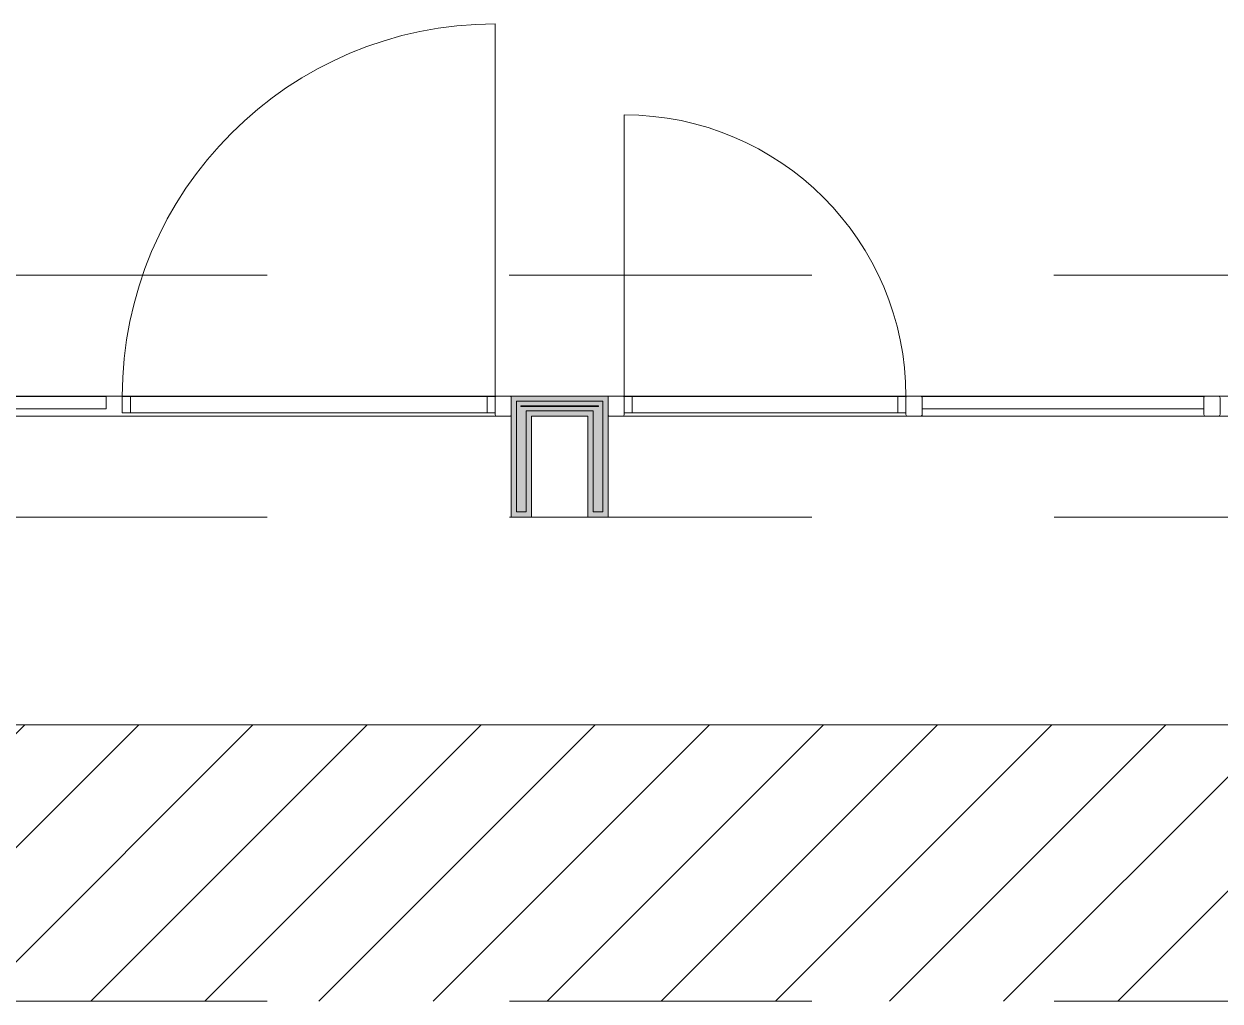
# Model space of a CAD drawing. Header units: metres. Extents: x -227.9 to -140, y 37.9 to 92.1.
# Drawn here: x -187.247 to -184.283, y 75.114 to 77.536 of the extents above; entities that cross this region are included whole.
import ezdxf

# ---------------------------------------------------------------- set-up
doc = ezdxf.new("R2010")
doc.units = ezdxf.units.M
doc.linetypes.add('JIS_02_0.7', pattern=[1.35, 0.75, -0.6])
doc.layers.add('A-DETL', color=94, linetype='Continuous', lineweight=5, true_color=0x00a600)
doc.layers.add('G-IMPT', color=8, linetype='Continuous', lineweight=5, true_color=0x808080)
for name, color, linetype, lineweight in [('A-DOOR', 7, 'Continuous', 5), ('A-FLOR', 7, 'Continuous', 5), ('A-FLOR-PATT', 7, 'Continuous', 5), ('A-GLAZ-CURT', 7, 'Continuous', 5), ('A-GLAZ-CWMG', 7, 'Continuous', 5), ('A-ROOF', 7, 'Continuous', 5), ('A-WALL', 7, 'Continuous', 5)]:
    doc.layers.add(name, color=color, linetype=linetype, lineweight=lineweight)

# ---------------------------------------------------------------- blocks, each defined once
blk = doc.blocks.new('LAG-C1030-PORTES-VITRINE DE MAGASIN-13PR_08_01 - LAG-C1030-PORTES-VITRINE DE MAGASIN-13PR_08_01-12728680-MUC-LAG-PRO-PLA-ARC-TZN-N02-AG02Ec-Cote')
at = {"layer": 'A-DOOR'}
blk.add_line((0.462, 0), (0.462, 0.924), dxfattribs=at)
at = {"layer": 'A-DOOR', "color": 9, "lineweight": 9, "true_color": 0xc0c0c0}
for p, q in [((-0.442, 0), (-0.462, 0)), ((-0.462, 0), (-0.462, -0.04)), ((-0.442, -0.04), (-0.442, 0)), ((0.462, 0), (0.442, 0)), ((0.442, 0), (0.442, -0.04)), ((0.462, -0.04), (0.462, 0)), ((-0.462, -0.04), (-0.442, -0.04)), ((0.442, -0.04), (0.462, -0.04))]:
    blk.add_line(p, q, dxfattribs=at)
at = {"layer": 'A-DOOR', "color": 9, "true_color": 0xc0c0c0}
for p, q in [((-0.442, 0), (0.442, 0)), ((0.442, -0.04), (-0.442, -0.04))]:
    blk.add_line(p, q, dxfattribs=at)
at = {"layer": 'A-DOOR'}
blk.add_arc((0.462, 0), 0.924, 90, 180, dxfattribs=at)
blk = doc.blocks.new('LAG-B2020-PANNEAU DE RIDEAU-TRANSPARENT - CURTAIN WALL MULLION_dwg_12FT-JANSEN-P05-V69-MUC-LAG-PRO-PLA-ARC-TZN-N02-AG02Ec-Cote')
at = {"layer": 'G-IMPT', "flags": 128}
blk.add_lwpolyline([(0.004, 0.0001), (0.003, 0), (0.002, 0.0001), (0.001, 0), (0, 0), (0.001, 0.0001), (0.002, 0), (0.003, 0.0001), (0.004, 0)], dxfattribs=at)
at = {"layer": 'G-IMPT', "color": 161, "true_color": 0x7f9fff, "flags": 128}
for points in [[(0, 0), (0, 0), (0, 0), (0, 0), (0, 0), (0, 0), (0, 0.0001), (0, 0), (0, 0), (0, 0), (0, 0), (0, 0), (0, 0), (0, 0)], [(0, 0), (0, 0), (0, 0), (0, 0)], [(0.001, 0), (0.001, 0), (0.001, 0), (0.001, 0), (0.001, 0), (0.001, 0), (0.001, 0.0001), (0.001, 0), (0.001, 0), (0.001, 0), (0.001, 0), (0.001, 0), (0.001, 0), (0.001, 0)], [(0.001, 0), (0.001, 0), (0.001, 0), (0.001, 0)], [(0.001, 0), (0.001, 0), (0.001, 0), (0.001, 0), (0.001, 0), (0.001, 0)], [(0.001, 0), (0.001, 0), (0.001, 0), (0.001, 0)], [(0.002, 0), (0.002, 0), (0.002, 0), (0.002, 0), (0.002, 0), (0.002, 0), (0.002, 0.0001), (0.002, 0), (0.002, 0), (0.002, 0), (0.002, 0), (0.002, 0), (0.002, 0), (0.002, 0)], [(0.002, 0), (0.002, 0), (0.002, 0), (0.002, 0)], [(0.002, 0), (0.002, 0), (0.002, 0), (0.002, 0), (0.002, 0), (0.002, 0)], [(0.002, 0), (0.002, 0), (0.002, 0), (0.002, 0)], [(0.003, 0), (0.003, 0), (0.003, 0), (0.003, 0), (0.003, 0), (0.003, 0), (0.003, 0), (0.003, 0.0001), (0.003, 0), (0.003, 0), (0.003, 0), (0.003, 0), (0.003, 0), (0.003, 0)], [(0.003, 0), (0.0031, 0), (0.0031, 0), (0.003, 0)], [(0.003, 0), (0.003, 0), (0.0031, 0), (0.0031, 0), (0.003, 0), (0.003, 0)], [(0.003, 0), (0.003, 0), (0.003, 0), (0.003, 0)], [(0.004, 0), (0.004, 0), (0.004, 0), (0.004, 0), (0.004, 0), (0.0041, 0), (0.004, 0.0001), (0.004, 0), (0.004, 0), (0.004, 0), (0.004, 0), (0.004, 0), (0.004, 0), (0.004, 0)], [(0.004, 0), (0.004, 0), (0.004, 0), (0.004, 0)]]:
    blk.add_lwpolyline(points, dxfattribs=at)
at = {"layer": 'G-IMPT', "color": 4, "true_color": 0x00ffff, "flags": 128}
for points in [[(0.001, 0), (0.001, 0), (0, 0), (0, 0)], [(0.002, 0), (0.002, 0), (0.001, 0), (0.001, 0)], [(0.003, 0), (0.003, 0), (0.002, 0), (0.002, 0)], [(0.004, 0), (0.004, 0), (0.003, 0), (0.003, 0)]]:
    blk.add_lwpolyline(points, close=True, dxfattribs=at)
at = {"layer": 'G-IMPT', "color": 161, "true_color": 0x7f9fff}
for centre, radius, start, end in [((0, 0), 0.000004, 90, 180), ((0, 0), 0.000004, 360, 90), ((0, 0), 0.000002, 90, 180), ((0, 0), 0.000002, 360, 90), ((0, 0), 0.000002, 270, 360), ((0, 0), 0.000002, 180, 270), ((0, 0), 0.000004, 270, 0), ((0, 0), 0.000004, 180, 270), ((0.001, 0), 0.000004, 90, 180), ((0.001, 0), 0.000004, 360, 90), ((0.001, 0), 0.000002, 90, 180), ((0.001, 0), 0.000002, 360, 90), ((0.001, 0), 0.000002, 270, 360), ((0.001, 0), 0.000002, 180, 270), ((0.001, 0), 0.000004, 270, 0), ((0.001, 0), 0.000004, 180, 270), ((0.002, 0), 0.000004, 90, 180), ((0.002, 0), 0.000004, 360, 90), ((0.002, 0), 0.000002, 90, 180), ((0.002, 0), 0.000002, 360, 90), ((0.002, 0), 0.000002, 270, 360), ((0.002, 0), 0.000002, 180, 270), ((0.002, 0), 0.000004, 270, 0), ((0.002, 0), 0.000004, 180, 270), ((0.003, 0), 0.000004, 90, 180), ((0.003, 0), 0.000004, 360, 90), ((0.003, 0), 0.000002, 90, 180), ((0.003, 0), 0.000002, 360, 90), ((0.003, 0), 0.000002, 270, 360), ((0.003, 0), 0.000002, 180, 270), ((0.003, 0), 0.000004, 270, 0), ((0.003, 0), 0.000004, 180, 270), ((0.004, 0), 0.000004, 360, 90), ((0.004, 0), 0.000004, 90, 180), ((0.004, 0), 0.000002, 360, 90), ((0.004, 0), 0.000002, 90, 180), ((0.004, 0), 0.000002, 180, 270), ((0.004, 0), 0.000002, 270, 360), ((0.004, 0), 0.000004, 180, 270), ((0.004, 0), 0.000004, 270, 0)]:
    blk.add_arc(centre, radius, start, end, dxfattribs=at)
blk = doc.blocks.new('LAG-B2020-PANNEAU DE RIDEAU-TRANSPARENT - CURTAIN WALL MULLION_dwg-V70-MUC-LAG-PRO-PLA-ARC-TZN-N02-AG02Ec-Cote')
blk.add_blockref('LAG-B2020-PANNEAU DE RIDEAU-TRANSPARENT - CURTAIN WALL MULLION_dwg_12FT-JANSEN-P05-V69-MUC-LAG-PRO-PLA-ARC-TZN-N02-AG02Ec-Cote', (-0.0027, 0.0003))
blk = doc.blocks.new('LAG-B2020-PANNEAU DE RIDEAU-TRANSPARENT - LAG-B2020-PANNEAU DE RIDEAU-TRANSPARENT-V71-MUC-LAG-PRO-PLA-ARC-TZN-N02-AG02Ec-Cote')
at = {"layer": 'A-GLAZ-CURT', "lineweight": 9}
for p, q in [((0.462, 0.03), (-0.462, 0.03)), ((-0.462, 0.03), (-0.462, 0)), ((0.462, 0), (0.462, 0.03)), ((-0.462, 0), (0.462, 0))]:
    blk.add_line(p, q, dxfattribs=at)
at = {"extrusion": (0, 0, -1), "zscale": -1, "rotation": 180}
blk.add_blockref('LAG-B2020-PANNEAU DE RIDEAU-TRANSPARENT - CURTAIN WALL MULLION_dwg-V70-MUC-LAG-PRO-PLA-ARC-TZN-N02-AG02Ec-Cote', (0, 0), dxfattribs=at)
blk = doc.blocks.new('LAG-C1030-PORTES-VITRINE DE MAGASIN-13PR_08_01 - LAG-C1030-PORTES-VITRINE DE MAGASIN-13PR_08_01-12728685-MUC-LAG-PRO-PLA-ARC-TZN-N02-AG02Ec-Cote')
at = {"layer": 'A-DOOR', "color": 9, "lineweight": 9, "true_color": 0xc0c0c0}
for p, q in [((-0.3492, 0.04), (-0.3292, 0.04)), ((-0.3492, 0), (-0.3492, 0.04)), ((-0.3292, 0.04), (-0.3292, 0)), ((0.3292, 0.04), (0.3492, 0.04)), ((0.3292, 0), (0.3292, 0.04)), ((0.3492, 0.04), (0.3492, 0)), ((-0.3292, 0), (-0.3492, 0)), ((0.3492, 0), (0.3292, 0))]:
    blk.add_line(p, q, dxfattribs=at)
at = {"layer": 'A-DOOR', "color": 9, "true_color": 0xc0c0c0}
for p, q in [((0.3292, 0.04), (-0.3292, 0.04)), ((-0.3292, 0), (0.3292, 0))]:
    blk.add_line(p, q, dxfattribs=at)
at = {"layer": 'A-DOOR'}
blk.add_line((0.3492, 0), (0.3492, -0.6984), dxfattribs=at)
blk.add_arc((0.3492, 0), 0.6984, 180, 270, dxfattribs=at)
blk = doc.blocks.new('LAG-B2020-PANNEAU DE RIDEAU-TRANSPARENT - CURTAIN WALL MULLION_dwg_12FT-JANSEN-P05-V78-MUC-LAG-PRO-PLA-ARC-TZN-N02-AG02Ec-Cote')
at = {"layer": 'G-IMPT', "flags": 128}
blk.add_lwpolyline([(0.004, 0.0001), (0.003, 0), (0.002, 0.0001), (0.001, 0), (0, 0), (0.001, 0.0001), (0.002, 0), (0.003, 0.0001), (0.004, 0)], dxfattribs=at)
at = {"layer": 'G-IMPT', "color": 161, "true_color": 0x7f9fff, "flags": 128}
for points in [[(0, 0), (0, 0), (0, 0), (0, 0), (0, 0), (0, 0), (0, 0.0001), (0, 0), (0, 0), (0, 0), (0, 0), (0, 0), (0, 0), (0, 0)], [(0, 0), (0, 0), (0, 0), (0, 0)], [(0.001, 0), (0.001, 0), (0.001, 0), (0.001, 0), (0.001, 0), (0.001, 0), (0.001, 0.0001), (0.001, 0), (0.001, 0), (0.001, 0), (0.001, 0), (0.001, 0), (0.001, 0), (0.001, 0)], [(0.001, 0), (0.001, 0), (0.001, 0), (0.001, 0)], [(0.001, 0), (0.001, 0), (0.001, 0), (0.001, 0), (0.001, 0), (0.001, 0)], [(0.001, 0), (0.001, 0), (0.001, 0), (0.001, 0)], [(0.002, 0), (0.002, 0), (0.002, 0), (0.002, 0), (0.002, 0), (0.002, 0), (0.002, 0.0001), (0.002, 0), (0.002, 0), (0.002, 0), (0.002, 0), (0.002, 0), (0.002, 0), (0.002, 0)], [(0.002, 0), (0.002, 0), (0.002, 0), (0.002, 0)], [(0.002, 0), (0.002, 0), (0.002, 0), (0.002, 0), (0.002, 0), (0.002, 0)], [(0.002, 0), (0.002, 0), (0.002, 0), (0.002, 0)], [(0.003, 0), (0.003, 0), (0.003, 0), (0.003, 0), (0.003, 0), (0.003, 0), (0.003, 0), (0.003, 0.0001), (0.003, 0), (0.003, 0), (0.003, 0), (0.003, 0), (0.003, 0), (0.003, 0)], [(0.003, 0), (0.0031, 0), (0.0031, 0), (0.003, 0)], [(0.003, 0), (0.003, 0), (0.0031, 0), (0.0031, 0), (0.003, 0), (0.003, 0)], [(0.003, 0), (0.003, 0), (0.003, 0), (0.003, 0)], [(0.004, 0), (0.004, 0), (0.004, 0), (0.004, 0), (0.004, 0), (0.0041, 0), (0.004, 0.0001), (0.004, 0), (0.004, 0), (0.004, 0), (0.004, 0), (0.004, 0), (0.004, 0), (0.004, 0)], [(0.004, 0), (0.004, 0), (0.004, 0), (0.004, 0)]]:
    blk.add_lwpolyline(points, dxfattribs=at)
at = {"layer": 'G-IMPT', "color": 4, "true_color": 0x00ffff, "flags": 128}
for points in [[(0.001, 0), (0.001, 0), (0, 0), (0, 0)], [(0.002, 0), (0.002, 0), (0.001, 0), (0.001, 0)], [(0.003, 0), (0.003, 0), (0.002, 0), (0.002, 0)], [(0.004, 0), (0.004, 0), (0.003, 0), (0.003, 0)]]:
    blk.add_lwpolyline(points, close=True, dxfattribs=at)
at = {"layer": 'G-IMPT', "color": 161, "true_color": 0x7f9fff}
for centre, radius, start, end in [((0, 0), 0.000004, 90, 180), ((0, 0), 0.000004, 360, 90), ((0, 0), 0.000002, 90, 180), ((0, 0), 0.000002, 360, 90), ((0, 0), 0.000002, 270, 360), ((0, 0), 0.000002, 180, 270), ((0, 0), 0.000004, 270, 0), ((0, 0), 0.000004, 180, 270), ((0.001, 0), 0.000004, 90, 180), ((0.001, 0), 0.000004, 360, 90), ((0.001, 0), 0.000002, 90, 180), ((0.001, 0), 0.000002, 360, 90), ((0.001, 0), 0.000002, 270, 360), ((0.001, 0), 0.000002, 180, 270), ((0.001, 0), 0.000004, 270, 0), ((0.001, 0), 0.000004, 180, 270), ((0.002, 0), 0.000004, 90, 180), ((0.002, 0), 0.000004, 360, 90), ((0.002, 0), 0.000002, 90, 180), ((0.002, 0), 0.000002, 360, 90), ((0.002, 0), 0.000002, 270, 360), ((0.002, 0), 0.000002, 180, 270), ((0.002, 0), 0.000004, 270, 0), ((0.002, 0), 0.000004, 180, 270), ((0.003, 0), 0.000004, 90, 180), ((0.003, 0), 0.000004, 360, 90), ((0.003, 0), 0.000002, 90, 180), ((0.003, 0), 0.000002, 360, 90), ((0.003, 0), 0.000002, 270, 360), ((0.003, 0), 0.000002, 180, 270), ((0.003, 0), 0.000004, 270, 0), ((0.003, 0), 0.000004, 180, 270), ((0.004, 0), 0.000004, 360, 90), ((0.004, 0), 0.000004, 90, 180), ((0.004, 0), 0.000002, 360, 90), ((0.004, 0), 0.000002, 90, 180), ((0.004, 0), 0.000002, 180, 270), ((0.004, 0), 0.000002, 270, 360), ((0.004, 0), 0.000004, 180, 270), ((0.004, 0), 0.000004, 270, 0)]:
    blk.add_arc(centre, radius, start, end, dxfattribs=at)
blk = doc.blocks.new('LAG-B2020-PANNEAU DE RIDEAU-TRANSPARENT - CURTAIN WALL MULLION_dwg-V79-MUC-LAG-PRO-PLA-ARC-TZN-N02-AG02Ec-Cote')
blk.add_blockref('LAG-B2020-PANNEAU DE RIDEAU-TRANSPARENT - CURTAIN WALL MULLION_dwg_12FT-JANSEN-P05-V78-MUC-LAG-PRO-PLA-ARC-TZN-N02-AG02Ec-Cote', (-0.0027, 0.0003))
blk = doc.blocks.new('LAG-B2020-PANNEAU DE RIDEAU-TRANSPARENT - LAG-B2020-PANNEAU DE RIDEAU-TRANSPARENT-11581456-MUC-LAG-PRO-PLA-ARC-TZN-N02-AG02Ec-Cote')
at = {"layer": 'A-GLAZ-CURT', "lineweight": 9}
for p, q in [((0.3492, 0), (-0.3492, 0)), ((-0.3492, 0), (-0.3492, -0.03)), ((0.3492, -0.03), (0.3492, 0)), ((-0.3492, -0.03), (0.3492, -0.03))]:
    blk.add_line(p, q, dxfattribs=at)
blk.add_blockref('LAG-B2020-PANNEAU DE RIDEAU-TRANSPARENT - CURTAIN WALL MULLION_dwg-V79-MUC-LAG-PRO-PLA-ARC-TZN-N02-AG02Ec-Cote', (0, 0))
blk = doc.blocks.new('Rectangulaire Meneau - LAG-B2010-MENEAU-40x50-11581453-MUC-LAG-PRO-PLA-ARC-TZN-N02-AG02Ec-Cote')
at = {"layer": 'A-GLAZ-CWMG', "lineweight": 13}
for p, q in [((-0.02, 0.04), (-0.02, 0.0447)), ((-0.016, 0.0487), (0.016, 0.0487)), ((0.02, 0.0447), (0.02, 0.0027)), ((0.016, -0.0013), (-0.016, -0.0013))]:
    blk.add_line(p, q, dxfattribs=at)
for centre, start, end in [((-0.016, 0.0447), 90, 180), ((0.016, 0.0447), 360, 90), ((-0.016, 0.0027), 180, 270), ((0.016, 0.0027), 270, 0)]:
    blk.add_arc(centre, 0.004, start, end, dxfattribs=at)
blk = doc.blocks.new('Rectangulaire Meneau - LAG-B2010-MENEAU-40x50-V83-MUC-LAG-PRO-PLA-ARC-TZN-N02-AG02Ec-Cote')
at = {"layer": 'A-GLAZ-CWMG', "lineweight": 13}
for p, q in [((-0.02, 0.0027), (-0.02, 0.0447)), ((-0.016, 0.0487), (0.016, 0.0487)), ((0.02, 0.0447), (0.02, 0.0027)), ((0.016, -0.0013), (-0.016, -0.0013))]:
    blk.add_line(p, q, dxfattribs=at)
for centre, start, end in [((-0.016, 0.0447), 90, 180), ((0.016, 0.0447), 360, 90), ((-0.016, 0.0027), 180, 270), ((0.016, 0.0027), 270, 0)]:
    blk.add_arc(centre, 0.004, start, end, dxfattribs=at)
blk = doc.blocks.new('Rectangulaire Meneau - LAG-B2010-MENEAU-40x50-11581515-MUC-LAG-PRO-PLA-ARC-TZN-N02-AG02Ec-Cote')
at = {"layer": 'A-GLAZ-CWMG', "lineweight": 13}
for p, q in [((-0.004, 0.0013), (-0.036, 0.0013)), ((0, -0.0447), (0, -0.0027)), ((-0.04, -0.04), (-0.04, -0.0447)), ((-0.036, -0.0487), (-0.004, -0.0487))]:
    blk.add_line(p, q, dxfattribs=at)
for centre, start, end in [((-0.036, -0.0027), 90, 180), ((-0.004, -0.0027), 0, 90), ((-0.036, -0.0447), 180, 270), ((-0.004, -0.0447), 270, 0)]:
    blk.add_arc(centre, 0.004, start, end, dxfattribs=at)
blk = doc.blocks.new('Rectangulaire Meneau - LAG-B2010-MENEAU-40x50-11581513-MUC-LAG-PRO-PLA-ARC-TZN-N02-AG02Ec-Cote')
at = {"layer": 'A-GLAZ-CWMG', "lineweight": 13}
for p, q in [((-0.04, 0.0447), (-0.04, 0.04)), ((-0.004, 0.0487), (-0.036, 0.0487)), ((0, 0.0027), (0, 0.0447)), ((-0.036, -0.0013), (-0.004, -0.0013))]:
    blk.add_line(p, q, dxfattribs=at)
for centre, start, end in [((-0.036, 0.0447), 90, 180), ((-0.004, 0.0447), 0, 90), ((-0.036, 0.0027), 180, 270), ((-0.004, 0.0027), 270, 0)]:
    blk.add_arc(centre, 0.004, start, end, dxfattribs=at)

msp = doc.modelspace()

# ---------------------------------------------------------------- hatches: boundary and pattern name
at = {"layer": 'A-FLOR-PATT', "lineweight": 9}
h = msp.add_hatch(dxfattribs=at)
h.set_pattern_fill('FP_7', color=256, style=0, pattern_type=2)
h.set_pattern_definition([(45, (0, 0), (-0.14142136, 0.14142136), [])])
h.paths.add_polyline_path([(-181.3591, 72.7387), (-181.3597, 73.6135), (-181.367, 73.7779), (-181.3865, 73.9414), (-181.4183, 74.1031), (-181.4606, 74.2576), (-181.5154, 74.4118), (-181.5815, 74.5616), (-181.6586, 74.706), (-181.7462, 74.8444), (-181.844, 74.9758), (-181.9512, 75.0997), (-182.0674, 75.2152), (-182.1919, 75.3218), (-182.324, 75.4189), (-182.4629, 75.5058), (-182.608, 75.5821), (-182.7584, 75.6475), (-182.9132, 75.7014), (-183.0716, 75.7437), (-183.2327, 75.7741), (-183.3959, 75.7924), (-183.5653, 75.7985), (-203.5941, 75.798), (-203.7574, 75.7908), (-203.9198, 75.7715), (-204.0803, 75.7402), (-204.2382, 75.6971), (-204.3924, 75.6423), (-204.5422, 75.5762), (-204.6866, 75.4991), (-204.825, 75.4114), (-204.9565, 75.3137), (-205.0803, 75.2064), (-205.1959, 75.0902), (-205.3024, 74.9658), (-205.3405, 74.9142), (-205.0664, 73.9007), (-205.033, 74.037), (-204.9891, 74.1649), (-204.9327, 74.2905), (-204.8649, 74.4105), (-204.7864, 74.5237), (-204.6979, 74.6293), (-204.6, 74.7263), (-204.4937, 74.8138), (-204.3798, 74.8913), (-204.2592, 74.958), (-204.1331, 75.0134), (-204.0024, 75.0569), (-203.8682, 75.0883), (-203.7318, 75.1072), (-203.5941, 75.1135), (-183.5441, 75.1135), (-183.4134, 75.1078), (-183.2837, 75.0907), (-183.1559, 75.0624), (-183.0311, 75.0231), (-182.9102, 74.973), (-182.7941, 74.9126), (-182.6818, 74.8407), (-182.58, 74.7626), (-182.4835, 74.6742), (-182.3913, 74.5728), (-182.3154, 74.4739), (-182.2451, 74.3635), (-182.1847, 74.2474), (-182.1346, 74.1265), (-182.0952, 74.0017), (-182.0669, 73.874), (-182.0498, 73.7443), (-182.0441, 73.6135), (-182.0441, 72.7387), (-181.6068, 72.7387)])
at = {"layer": 'A-WALL', "true_color": 0x808080}
h = msp.add_hatch(color=8, dxfattribs=at)
h.paths.add_polyline_path([(-186.0394, 76.3137), (-185.9894, 76.3137), (-185.9894, 76.5637), (-185.8494, 76.5637), (-185.8494, 76.3137), (-185.7994, 76.3137), (-185.7994, 76.6137), (-186.0394, 76.6137), (-186.0394, 76.4481)])
h.paths.add_polyline_path([(-185.8124, 76.3267), (-185.8364, 76.3267), (-185.8364, 76.5767), (-186.0024, 76.5767), (-186.0024, 76.3267), (-186.0264, 76.3267), (-186.0264, 76.6007), (-185.8124, 76.6007), (-185.8124, 76.4481)])
h = msp.add_hatch(color=8, dxfattribs=at)
h.paths.add_polyline_path([(-185.8364, 76.3267), (-185.8124, 76.3267), (-185.8124, 76.6007), (-186.0264, 76.6007), (-186.0264, 76.3267), (-186.0024, 76.3267), (-186.0024, 76.5767), (-185.8364, 76.5767), (-185.8364, 76.4481)])
h.paths.add_polyline_path([(-185.8234, 76.5877), (-186.0154, 76.5877), (-186.0154, 76.5897), (-185.8234, 76.5897)])
msp.add_hatch(color=8, dxfattribs=at).paths.add_polyline_path([(-185.8234, 76.5877), (-185.8234, 76.5897), (-186.0154, 76.5897), (-186.0154, 76.5877)])

# ---------------------------------------------------------------- linework, layer by layer
at = {"layer": 'A-DETL', "color": 9, "linetype": 'JIS_02_0.7', "lineweight": 9, "true_color": 0xc0c0c0}
msp.add_line((-203.5942, 76.9135), (-183.5441, 76.9135), dxfattribs=at)
at = {"layer": 'A-DETL', "color": 7, "linetype": 'JIS_02_0.7'}
for p, q in [((-203.5941, 76.3135), (-183.5441, 76.3135)), ((-203.5941, 75.1135), (-183.5441, 75.1135))]:
    msp.add_line(p, q, dxfattribs=at)
at = {"layer": 'A-FLOR', "lineweight": 9}
for p, q in [((-186.0758, 76.6135), (-187.971, 76.6135)), ((-186.0392, 76.6135), (-186.043, 76.6135)), ((-185.7958, 76.6135), (-185.7996, 76.6135)), ((-185.0574, 76.6135), (-185.763, 76.6135)), ((-184.319, 76.6135), (-185.0246, 76.6135)), ((-183.5441, 76.6135), (-184.2861, 76.6135))]:
    msp.add_line(p, q, dxfattribs=at)
at = {"layer": 'A-ROOF'}
for p, q in [((-190.8994, 76.5635), (-186.0394, 76.5635)), ((-185.9894, 76.5635), (-185.8494, 76.5635)), ((-185.7994, 76.5635), (-183.5942, 76.5635)), ((-183.5591, 75.7985), (-203.5791, 75.7985))]:
    msp.add_line(p, q, dxfattribs=at)
at = {"layer": 'A-WALL', "lineweight": 13}
for p, q in [((-186.0394, 76.6137), (-186.0394, 76.3137)), ((-185.7994, 76.6137), (-186.0394, 76.6137)), ((-185.7994, 76.3137), (-185.7994, 76.6137)), ((-185.9894, 76.3137), (-185.9894, 76.5637)), ((-185.9894, 76.5637), (-185.8494, 76.5637)), ((-185.8494, 76.5637), (-185.8494, 76.3137)), ((-186.0394, 76.3137), (-185.9894, 76.3137)), ((-185.8494, 76.3137), (-185.7994, 76.3137))]:
    msp.add_line(p, q, dxfattribs=at)
at = {"layer": 'A-WALL'}
for p, q in [((-186.0264, 76.6007), (-186.0264, 76.3267)), ((-185.8124, 76.6007), (-186.0264, 76.6007)), ((-186.0154, 76.5897), (-185.8234, 76.5897)), ((-186.0154, 76.5877), (-186.0154, 76.5897)), ((-185.8234, 76.5877), (-186.0154, 76.5877)), ((-185.8234, 76.5897), (-185.8234, 76.5877)), ((-185.8124, 76.3267), (-185.8124, 76.6007)), ((-186.0024, 76.5767), (-185.8364, 76.5767)), ((-186.0024, 76.3267), (-186.0024, 76.5767)), ((-185.8364, 76.5767), (-185.8364, 76.3267)), ((-186.0264, 76.3267), (-186.0024, 76.3267)), ((-185.8364, 76.3267), (-185.8124, 76.3267))]:
    msp.add_line(p, q, dxfattribs=at)

# ---------------------------------------------------------------- block references
at = {"layer": 'A-DOOR', "color": 9, "true_color": 0xc0c0c0}
msp.add_blockref('LAG-C1030-PORTES-VITRINE DE MAGASIN-13PR_08_01 - LAG-C1030-PORTES-VITRINE DE MAGASIN-13PR_08_01-12728680-MUC-LAG-PRO-PLA-ARC-TZN-N02-AG02Ec-Cote', (-186.5414, 76.6124), dxfattribs=at)
at = {"layer": 'A-DOOR', "color": 9, "true_color": 0xc0c0c0, "rotation": 180}
msp.add_blockref('LAG-C1030-PORTES-VITRINE DE MAGASIN-13PR_08_01 - LAG-C1030-PORTES-VITRINE DE MAGASIN-13PR_08_01-12728685-MUC-LAG-PRO-PLA-ARC-TZN-N02-AG02Ec-Cote', (-185.4102, 76.6124), dxfattribs=at)
at = {"layer": 'A-GLAZ-CURT', "rotation": 180}
msp.add_blockref('LAG-B2020-PANNEAU DE RIDEAU-TRANSPARENT - LAG-B2020-PANNEAU DE RIDEAU-TRANSPARENT-V71-MUC-LAG-PRO-PLA-ARC-TZN-N02-AG02Ec-Cote', (-187.5054, 76.6124), dxfattribs=at)
at = {"layer": 'A-GLAZ-CURT'}
msp.add_blockref('LAG-B2020-PANNEAU DE RIDEAU-TRANSPARENT - LAG-B2020-PANNEAU DE RIDEAU-TRANSPARENT-11581456-MUC-LAG-PRO-PLA-ARC-TZN-N02-AG02Ec-Cote', (-184.6718, 76.6124), dxfattribs=at)
at = {"layer": 'A-GLAZ-CWMG'}
msp.add_blockref('Rectangulaire Meneau - LAG-B2010-MENEAU-40x50-11581515-MUC-LAG-PRO-PLA-ARC-TZN-N02-AG02Ec-Cote', (-186.0394, 76.6124), dxfattribs=at)
at = {"layer": 'A-GLAZ-CWMG', "rotation": 180}
msp.add_blockref('Rectangulaire Meneau - LAG-B2010-MENEAU-40x50-11581513-MUC-LAG-PRO-PLA-ARC-TZN-N02-AG02Ec-Cote', (-185.7994, 76.6124), dxfattribs=at)
at = {"layer": 'A-GLAZ-CWMG', "extrusion": (0, 0, -1), "rotation": 180}
for name, p in [('Rectangulaire Meneau - LAG-B2010-MENEAU-40x50-11581453-MUC-LAG-PRO-PLA-ARC-TZN-N02-AG02Ec-Cote', (185.041, 76.6124)), ('Rectangulaire Meneau - LAG-B2010-MENEAU-40x50-V83-MUC-LAG-PRO-PLA-ARC-TZN-N02-AG02Ec-Cote', (184.3026, 76.6124))]:
    msp.add_blockref(name, p, dxfattribs=at)

doc.saveas('drawing.dxf')
